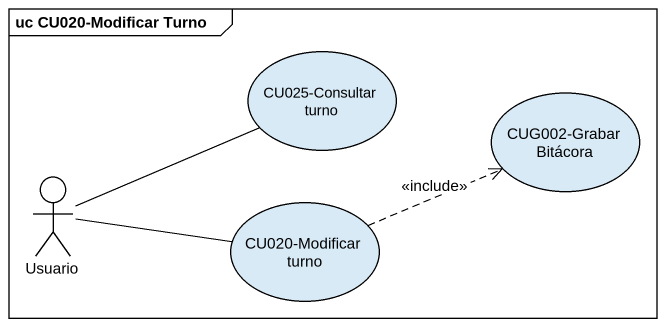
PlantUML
@startuml
mainframe uc CU020-Modificar Turno
usecase "CU025-Consultar turno" as CU025_Consultar_turno
usecase "CUG002-Grabar Bitácora" as CUG002_Grabar_Bitácora
actor Usuario
usecase "CU020-Modificar turno" as CU020_Modificar_turno
Usuario -right- CU025_Consultar_turno
Usuario -right- CU020_Modificar_turno
CU020_Modificar_turno .right.> CUG002_Grabar_Bitácora : <<include>>
@enduml
